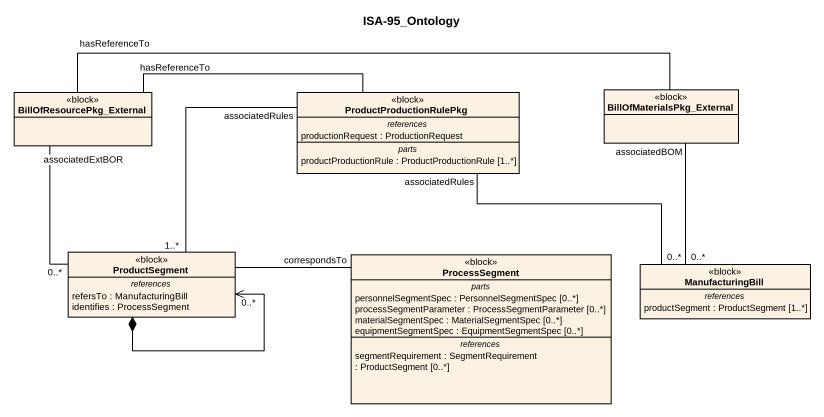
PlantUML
@startuml
title ISA-95_Ontology
hide circle
hide empty members
class BillOfResourcePkg_External <<block>>
class ProductProductionRulePkg <<block>> {
  -- references --
  productionRequest : ProductionRequest
  -- parts --
  productProductionRule : ProductProductionRule [1..*]
}
class BillOfMaterialsPkg_External <<block>>
class ProductSegment <<block>> {
  -- references --
  refersTo : ManufacturingBill
  identifies : ProcessSegment
}
class ProcessSegment <<block>> {
  -- parts --
  personnelSegmentSpec : PersonnelSegmentSpec [0..*]
  processSegmentParameter : ProcessSegmentParameter [0..*]
  materialSegmentSpec : MaterialSegmentSpec [0..*]
  equipmentSegmentSpec : EquipmentSegmentSpec [0..*]
  -- references --
  segmentRequirement : SegmentRequirement
  : ProductSegment [0..*]
}
class ManufacturingBill <<block>> {
  -- references --
  productSegment : ProductSegment [1..*]
}
BillOfResourcePkg_External "hasReferenceTo" -right- ProductProductionRulePkg
BillOfResourcePkg_External "hasReferenceTo" -right- BillOfMaterialsPkg_External
BillOfResourcePkg_External "associatedExtBOR" -- "0..*" ProductSegment
ProductProductionRulePkg "associatedRules" -left- "1..*" ProductSegment
BillOfMaterialsPkg_External "associatedBOM" -- "0..*" ManufacturingBill
ProductSegment *--> "0..*" ProductSegment
ProductSegment -right- "correspondsTo" ProcessSegment
ManufacturingBill "0..*" -left- "associatedRules" ProductProductionRulePkg
@enduml
